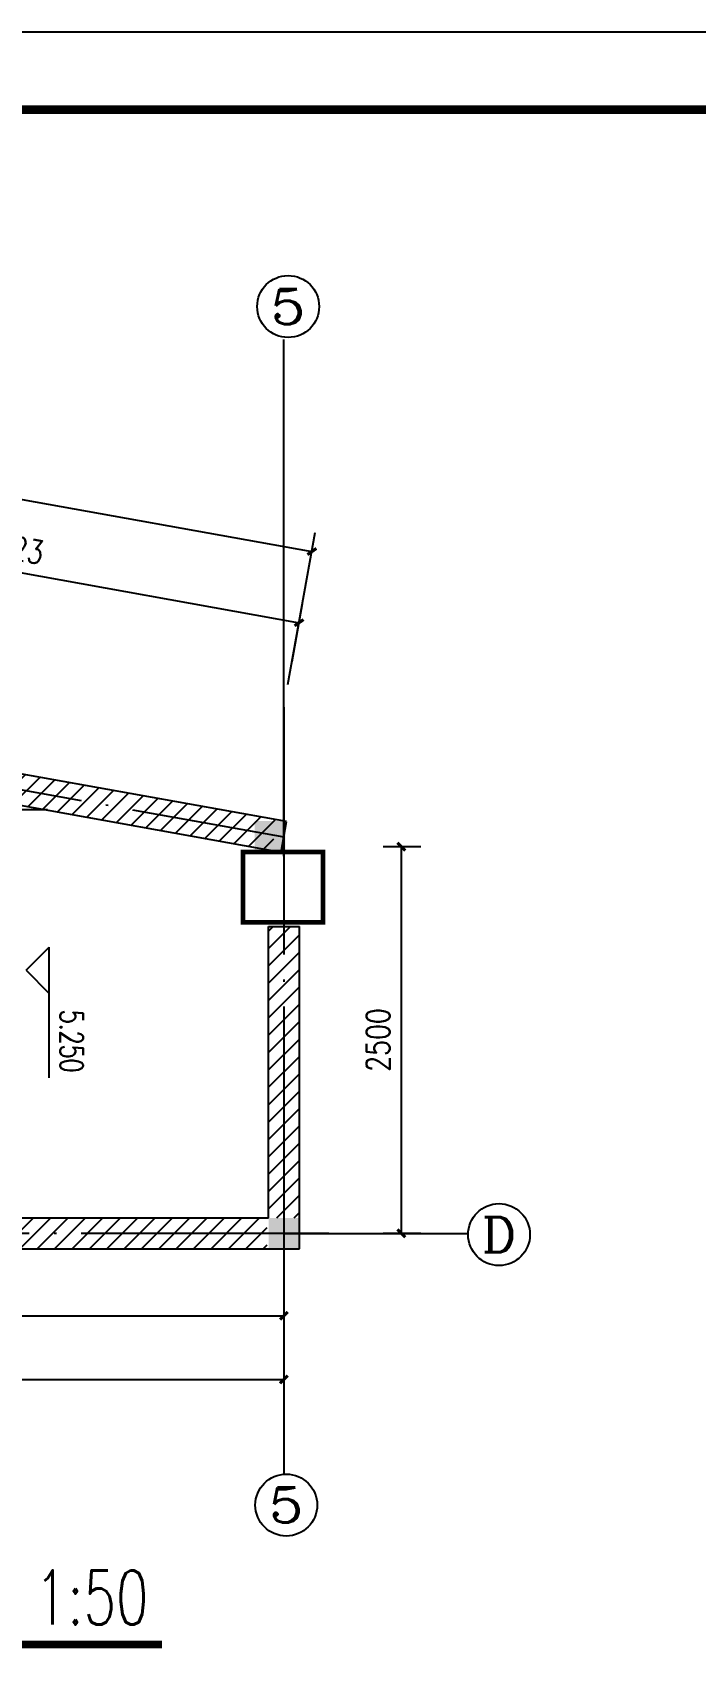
# Model space of a CAD drawing. Header units: millimetres. Extents: x 591771 to 1936534, y -622016 to 355666.
# Drawn here: x 733040 to 741610, y 201542 to 222443 of the extents above; entities that cross this region are included whole.
import ezdxf
from ezdxf.enums import TextEntityAlignment as Align

# ---------------------------------------------------------------- set-up
doc = ezdxf.new("R2010")
doc.units = ezdxf.units.MM
doc.header["$LTSCALE"] = 80
doc.linetypes.add('DOTE', pattern=[2.42, 2, -0.2, 0.02, -0.2])
for name, color, linetype in [('\\M+5BDA8-\\M+5B1EA\\M+5B8DF', 3, 'Continuous'), ('\\M+5BDA8-\\M+5B3DF\\M+5B4E7', 3, 'Continuous'), ('\\M+5BDA8-\\M+5C7BD-\\M+5D7A9', 31, 'Continuous'), ('\\M+5BDA8-\\M+5D6E1', 17, 'DOTE'), ('\\M+5BDA8-\\M+5D6E1-\\M+5B1EA\\M+5D7A2', 3, 'Continuous'), ('\\M+5C1A2\\M+5C3E6\\M+5CFDF\\M+5CCF51', 7, 'Continuous'), ('\\M+5C1A2\\M+5C3E6\\M+5CFDF\\M+5CCF55', 140, 'Continuous'), ('\\M+5C1A2\\M+5C3E6\\M+5CFF4\\M+5CCF53', 252, 'Continuous'), ('\\M+5CDBC\\M+5BFF2', 252, 'Continuous'), ('AXIS', 3, 'Continuous'), ('PUB_TEXT', 7, 'Continuous')]:
    doc.layers.add(name, color=color, linetype=linetype)
doc.styles.add('_HZTXT', font='txt.shx', dxfattribs={"width": 0.8, "bigfont": 'hztxt.shx'})
doc.styles.add('A-AXIS-LABEL', font='COMPLEX', dxfattribs={"bigfont": 'GBCBIG'})
doc.styles.add('A-STANDARD', font='SIMPLEX', dxfattribs={"bigfont": 'GBCBIG'})
doc.styles.add('DIM_FONT', font='SIMPLEX.shx', dxfattribs={"width": 0.8})
doc.dimstyles.new('DIMN50', dxfattribs={"dimscale": 0.5, "dimtxt": 300, "dimasz": 100, "dimexe": 250, "dimexo": 300, "dimgap": 150, "dimtad": 1, "dimdec": 0, "dimzin": 0, "dimdsep": 46, "dimtxsty": 'DIM_FONT', "dimblk": 'ARCHTICK', "dimcen": 0.09, "dimclrt": 7, "dimazin": 2, "dimtfac": 1, "dimtdec": 0, "dimtix": 1, "dimtmove": 2, "dimatfit": 3, "dimldrblk": 'ARCHTICK', "dimfxl": 0, "dimtolj": 1, "dimtzin": 0, "dimarcsym": 0})

# ---------------------------------------------------------------- blocks, each defined once
blk = doc.blocks.new('_ArchTick')
at = {"color": 0, "linetype": 'ByBlock', "const_width": 0.4}
blk.add_lwpolyline([(-0.5, -0.5), (0.5, 0.5)], dxfattribs=at)
blk = doc.blocks.new('*D1002')
at = {"layer": '\\M+5BDA8-\\M+5B3DF\\M+5B4E7', "color": 0, "lineweight": -2, "transparency": 16777216}
for p, q in [((726699, 207861), (726699, 207353)), ((730949, 207861), (730949, 207353)), ((726699, 207478), (730949, 207478))]:
    blk.add_line(p, q, dxfattribs=at)
at = {"layer": 'Defpoints', "color": 0, "transparency": 16777216}
for p in [(726699, 208011), (730949, 208011), (730949, 207478)]:
    blk.add_point(p, dxfattribs=at)
at = {"layer": '\\M+5BDA8-\\M+5B3DF\\M+5B4E7', "color": 0, "lineweight": -2, "transparency": 16777216, "xscale": 50, "yscale": 50, "zscale": 50, "rotation": 180}
blk.add_blockref('_ArchTick', (726699, 207478), dxfattribs=at)
at = {"layer": '\\M+5BDA8-\\M+5B3DF\\M+5B4E7', "color": 0, "lineweight": -2, "transparency": 16777216, "xscale": 50, "yscale": 50, "zscale": 50}
blk.add_blockref('_ArchTick', (730949, 207478), dxfattribs=at)
at = {"layer": '\\M+5BDA8-\\M+5B3DF\\M+5B4E7', "color": 7, "transparency": 16777216, "insert": (728824, 207628), "char_height": 150, "attachment_point": 5, "style": 'DIM_FONT'}
blk.add_mtext('\\A1;4250', dxfattribs=at)
blk = doc.blocks.new('*D1004')
at = {"layer": '\\M+5BDA8-\\M+5B3DF\\M+5B4E7', "color": 0, "lineweight": -2, "transparency": 16777216}
for p, q in [((722149, 207240), (722149, 206941)), ((730949, 207240), (730949, 206941)), ((722149, 207066), (730949, 207066))]:
    blk.add_line(p, q, dxfattribs=at)
at = {"layer": 'Defpoints', "color": 0, "transparency": 16777216}
for p in [(722149, 207390), (730949, 207390), (730949, 207066)]:
    blk.add_point(p, dxfattribs=at)
at = {"layer": '\\M+5BDA8-\\M+5B3DF\\M+5B4E7', "color": 0, "lineweight": -2, "transparency": 16777216, "xscale": 50, "yscale": 50, "zscale": 50, "rotation": 180}
blk.add_blockref('_ArchTick', (722149, 207066), dxfattribs=at)
at = {"layer": '\\M+5BDA8-\\M+5B3DF\\M+5B4E7', "color": 0, "lineweight": -2, "transparency": 16777216, "xscale": 50, "yscale": 50, "zscale": 50}
blk.add_blockref('_ArchTick', (730949, 207066), dxfattribs=at)
at = {"layer": '\\M+5BDA8-\\M+5B3DF\\M+5B4E7', "color": 7, "transparency": 16777216, "insert": (726549, 207216), "char_height": 150, "attachment_point": 5, "style": 'DIM_FONT'}
blk.add_mtext('\\A1;8800', dxfattribs=at)
blk = doc.blocks.new('*D1008')
at = {"layer": '\\M+5BDA8-\\M+5B3DF\\M+5B4E7', "color": 0, "lineweight": -2, "transparency": 16777216}
for p, q in [((727239, 212384), (727306, 212758)), ((727284, 212635), (731047, 211959)), ((731002, 211708), (731069, 212082))]:
    blk.add_line(p, q, dxfattribs=at)
at = {"layer": 'Defpoints', "color": 0, "transparency": 16777216}
for p in [(727212, 212236), (731047, 211959), (730975, 211560)]:
    blk.add_point(p, dxfattribs=at)
at = {"layer": '\\M+5BDA8-\\M+5B3DF\\M+5B4E7', "color": 0, "lineweight": -2, "transparency": 16777216, "xscale": 50, "yscale": 50, "zscale": 50}
for p, rotation in [((727284, 212635), 169.8236399644766), ((731047, 211959), 349.8236399644766)]:
    blk.add_blockref('_ArchTick', p, dxfattribs=dict(at, rotation=rotation))
at = {"layer": '\\M+5BDA8-\\M+5B3DF\\M+5B4E7', "color": 7, "transparency": 16777216, "insert": (729192, 212445), "char_height": 150, "attachment_point": 5, "rotation": 349.8236, "style": 'DIM_FONT'}
blk.add_mtext('\\A1;3823', dxfattribs=at)
blk = doc.blocks.new('*D1009')
at = {"layer": '\\M+5BDA8-\\M+5B3DF\\M+5B4E7', "color": 0, "lineweight": -2, "transparency": 16777216}
for p, q in [((722304, 213117), (722480, 214099)), ((722458, 213976), (731130, 212419)), ((730975, 211560), (731152, 212543))]:
    blk.add_line(p, q, dxfattribs=at)
at = {"layer": 'Defpoints', "color": 0, "transparency": 16777216}
for p in [(722277, 212969), (731130, 212419), (730949, 211413)]:
    blk.add_point(p, dxfattribs=at)
at = {"layer": '\\M+5BDA8-\\M+5B3DF\\M+5B4E7', "color": 0, "lineweight": -2, "transparency": 16777216, "xscale": 50, "yscale": 50, "zscale": 50}
for p, rotation in [((722458, 213976), 169.8236971619176), ((731130, 212419), 349.8236971619177)]:
    blk.add_blockref('_ArchTick', p, dxfattribs=dict(at, rotation=rotation))
at = {"layer": '\\M+5BDA8-\\M+5B3DF\\M+5B4E7', "color": 7, "transparency": 16777216, "insert": (726820, 213345), "char_height": 150, "attachment_point": 5, "rotation": 349.8237, "style": 'DIM_FONT'}
blk.add_mtext('\\A1;8810', dxfattribs=at)
blk = doc.blocks.new('*D1010')
at = {"layer": '\\M+5BDA8-\\M+5B3DF\\M+5B4E7', "color": 0, "lineweight": -2, "transparency": 16777216}
for p, q in [((731590, 210511), (731833, 210511)), ((731708, 208011), (731708, 210511)), ((731590, 208011), (731833, 208011))]:
    blk.add_line(p, q, dxfattribs=at)
at = {"layer": 'Defpoints', "color": 0, "transparency": 16777216}
for p in [(731440, 210511), (731708, 210511), (731440, 208011)]:
    blk.add_point(p, dxfattribs=at)
at = {"layer": '\\M+5BDA8-\\M+5B3DF\\M+5B4E7', "color": 0, "lineweight": -2, "transparency": 16777216, "xscale": 50, "yscale": 50, "zscale": 50}
for p, rotation in [((731708, 210511), 90), ((731708, 208011), 270)]:
    blk.add_blockref('_ArchTick', p, dxfattribs=dict(at, rotation=rotation))
at = {"layer": '\\M+5BDA8-\\M+5B3DF\\M+5B4E7', "color": 7, "transparency": 16777216, "insert": (731558, 209261), "char_height": 150, "attachment_point": 5, "rotation": 90, "style": 'DIM_FONT'}
blk.add_mtext('\\A1;2500', dxfattribs=at)
blk = doc.blocks.new('Y6')
at = {"layer": '\\M+5C1A2\\M+5C3E6\\M+5CFF4\\M+5CCF53'}
h = blk.add_hatch(dxfattribs=at)
h.set_pattern_fill('ANSI31', color=256, scale=50, style=0)
h.set_pattern_definition([(45, (116857.02, 510567.37), (-56.126601, 56.126601), [])])
h.paths.add_polyline_path([(722506.5, 208110.8), (722506.5, 207910.8), (730840.5, 207910.8), (730840.5, 208110.8)])
h.paths.add_polyline_path([(731048.9, 209995), (730848.9, 209995), (730848.9, 208110.8), (731048.9, 208110.8)])
h.paths.add_polyline_path([(730966.6, 210673), (728534.1, 211109.6), (728511, 210910.6), (730833.4, 210493.7)])
for points in [[(730759.2, 210476.9), (730959.2, 210476.9), (730959.2, 210676.9), (730759.2, 210676.9)], [(730850.4, 207910.1), (731050.4, 207910.1), (731050.4, 208110.1), (730850.4, 208110.1)]]:
    blk.add_hatch(color=256, dxfattribs=at).paths.add_polyline_path(points)
at = {"layer": '\\M+5BDA8-\\M+5B1EA\\M+5B8DF'}
for p, q in [((729283.6, 209712.1), (729433.6, 209862.1)), ((729433.6, 209017.1), (729433.6, 209862.1)), ((729283.6, 209712.1), (729433.6, 209562.1))]:
    blk.add_line(p, q, dxfattribs=at)
at = {"layer": '\\M+5BDA8-\\M+5C7BD-\\M+5D7A9'}
for p, q in [((730966.6, 210673), (728534.1, 211109.6)), ((728498.8, 210912.7), (730931.3, 210476.1)), ((730931.3, 210476.1), (730966.6, 210673)), ((730848.9, 208110.8), (730848.9, 209995)), ((730848.9, 209995), (731048.9, 209995)), ((731048.9, 207910.8), (731048.9, 209995)), ((722506.5, 208110.8), (730848.9, 208110.8)), ((722506.5, 207910.8), (731048.9, 207910.8))]:
    blk.add_line(p, q, dxfattribs=at)
at = {"layer": '\\M+5BDA8-\\M+5D6E1', "ltscale": 10}
for p, q in [((722348.9, 212118.3), (730948.9, 210574.5)), ((730948.9, 211412.8), (730948.9, 207414.2)), ((731240.3, 208010.8), (721299, 208010.8))]:
    blk.add_line(p, q, dxfattribs=at)
at = {"layer": '\\M+5BDA8-\\M+5D6E1-\\M+5B1EA\\M+5D7A2'}
for p, q in [((730948.9, 210448.6), (730948.9, 213790.1)), ((730948.9, 208010.8), (730948.9, 206451)), ((730954.2, 208010.8), (732140.2, 208010.8))]:
    blk.add_line(p, q, dxfattribs=at)
for centre in [(730976.6, 214003.2), (732338.9, 208002.9), (730964.5, 206254)]:
    blk.add_circle(centre, 200, dxfattribs=at)
at = {"layer": '\\M+5C1A2\\M+5C3E6\\M+5CFDF\\M+5CCF55'}
blk.add_line((723898.9, 210750.8), (729421.5, 210750.8), dxfattribs=at)
at = {"layer": '\\M+5C1A2\\M+5C3E6\\M+5CFF4\\M+5CCF53', "const_width": 30}
blk.add_lwpolyline([(731200.8, 210022.6), (731200.8, 210476.1), (730685.7, 210476.1), (730685.7, 210022.6), (731200.8, 210022.6)], dxfattribs=at)
at = {"layer": '\\M+5BDA8-\\M+5B1EA\\M+5B8DF', "color": 7, "style": 'A-STANDARD', "width": 0.705882}
blk.add_text('5.250', height=148.75, rotation=270, dxfattribs=at).set_placement((729502.7, 209455.8))
at = {"layer": 'PUB_TEXT', "style": 'A-AXIS-LABEL'}
for s, width, p, p2 in [('5', 1.5, (730863.5, 213890), (731089.8, 213890)), ('D', 1.235294, (732225.8, 207889.8), (732452.1, 207889.8)), ('5', 1.5, (730851.3, 206140.8), (731077.6, 206140.8))]:
    blk.add_text(s, height=226.3, dxfattribs=dict(at, width=width)).set_placement(p, p2, align=Align.FIT)
at = {"layer": '\\M+5BDA8-\\M+5B3DF\\M+5B4E7'}
for p1, p2, distance, picture, middle in [((722277.1, 212969.4), (730948.9, 211412.8), 1022.8, '*D1009', (726820.2, 213345.4)), ((727212.5, 212235.9), (730975.5, 211560.5), 405.3, '*D1008', (729192.1, 212444.8)), ((731440.3, 208010.8), (731440.3, 210510.8), -268, '*D1010', (731558.3, 209260.8)), ((726698.9, 208010.8), (730948.9, 208010.8), -532.9, '*D1002', (728823.9, 207627.9)), ((722148.9, 207390.4), (730948.9, 207390.4), -323.9, '*D1004', (726548.9, 207216.5))]:
    dim = blk.add_aligned_dim(p1=p1, p2=p2, distance=distance, dimstyle='DIMN50', dxfattribs=at)
    dim.commit()
    dim.dimension.update_dxf_attribs({"geometry": picture, "text_midpoint": middle})

msp = doc.modelspace()

# ---------------------------------------------------------------- linework, layer by layer
at = {"layer": '\\M+5CDBC\\M+5BFF2', "color": 2}
msp.add_lwpolyline([(691155.7, 163042.9), (775255.7, 163042.9), (775255.7, 222442.9), (691155.7, 222442.9)], close=True, dxfattribs=at)
at = {"layer": '\\M+5CDBC\\M+5BFF2', "color": 2, "const_width": 112.5}
msp.add_lwpolyline([(692155.7, 164042.9), (774255.7, 164042.9), (774255.7, 221442.9), (692155.7, 221442.9)], close=True, dxfattribs=at)
at = {"layer": 'AXIS', "const_width": 100}
msp.add_lwpolyline([(722653.7, 201595.7), (734715.8, 201595.7)], dxfattribs=at)

# ---------------------------------------------------------------- block references
at = {"layer": '\\M+5C1A2\\M+5C3E6\\M+5CFDF\\M+5CCF51', "xscale": 2, "yscale": 2, "zscale": 2}
msp.add_blockref('Y6', (-725608.2, -209109), dxfattribs=at)

# ---------------------------------------------------------------- texts
at = {"layer": 'PUB_TEXT', "lineweight": 25, "style": '_HZTXT', "width": 0.7}
msp.add_text('1:50', height=700, dxfattribs=at).set_placement((733070.9, 201853.4))

doc.saveas('drawing.dxf')
